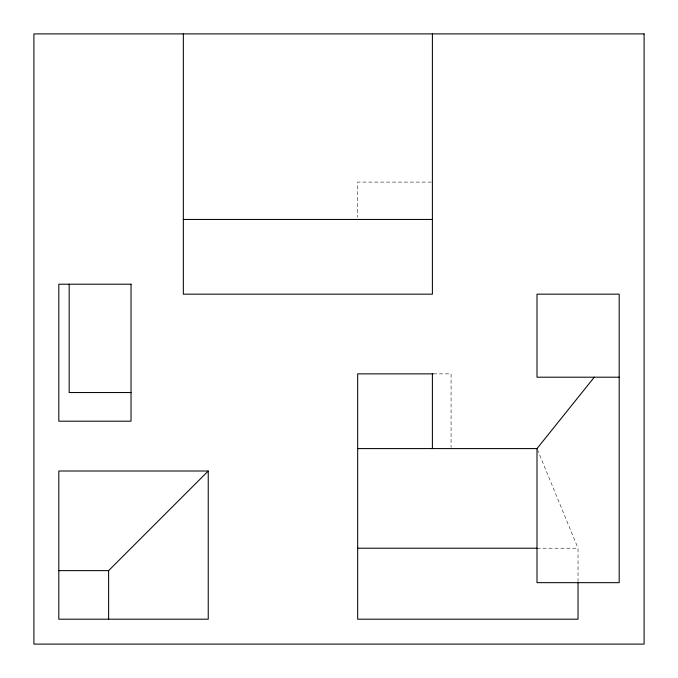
<?xml version="1.0" encoding="UTF-8"?>
<svg xmlns="http://www.w3.org/2000/svg" width="678" height="678" viewBox="0 0 678 678"><rect width="100%" height="100%" fill="white"/><g stroke="black" fill="none" stroke-linecap="round" stroke-linejoin="round"><path stroke-width="0.51" stroke-dasharray="3.39 2.54" d="M431.344 182.094L357.679 182.094L357.679 217.375M433.437 373.866L451.073 373.866L451.073 447.531M537.001 548.214L578.029 548.214L578.029 581.622M537.408 449.565L578.029 548.214"/><path stroke-width="1.02" d="M619.192 377.197L537.001 377.197L537.001 294.167L619.192 294.167L619.192 582.665L537.001 582.665L537.001 448.59L594.284 377.197M58.808 570.63L108.616 570.63L208.239 471.007L208.239 619.192L58.808 619.192L58.808 471.007L208.239 471.007M183.34 219.452L432.394 219.452M433.234 373.866L357.679 373.866L357.679 619.192L578.029 619.192L578.029 582.665M131.032 392.545L69.173 392.545L69.173 284.209M357.679 448.59L537.001 448.59M357.679 548.214L537.001 548.214M432.394 33.9L432.394 294.167L183.34 294.167L183.34 33.9M432.394 373.866L432.394 448.59M108.616 570.63L108.616 619.192M644.1 33.9L33.9 33.9L33.9 644.1L644.1 644.1L644.1 33.9M131.032 284.209L58.808 284.209L58.808 421.191L131.032 421.191L131.032 284.209"/></g></svg>
